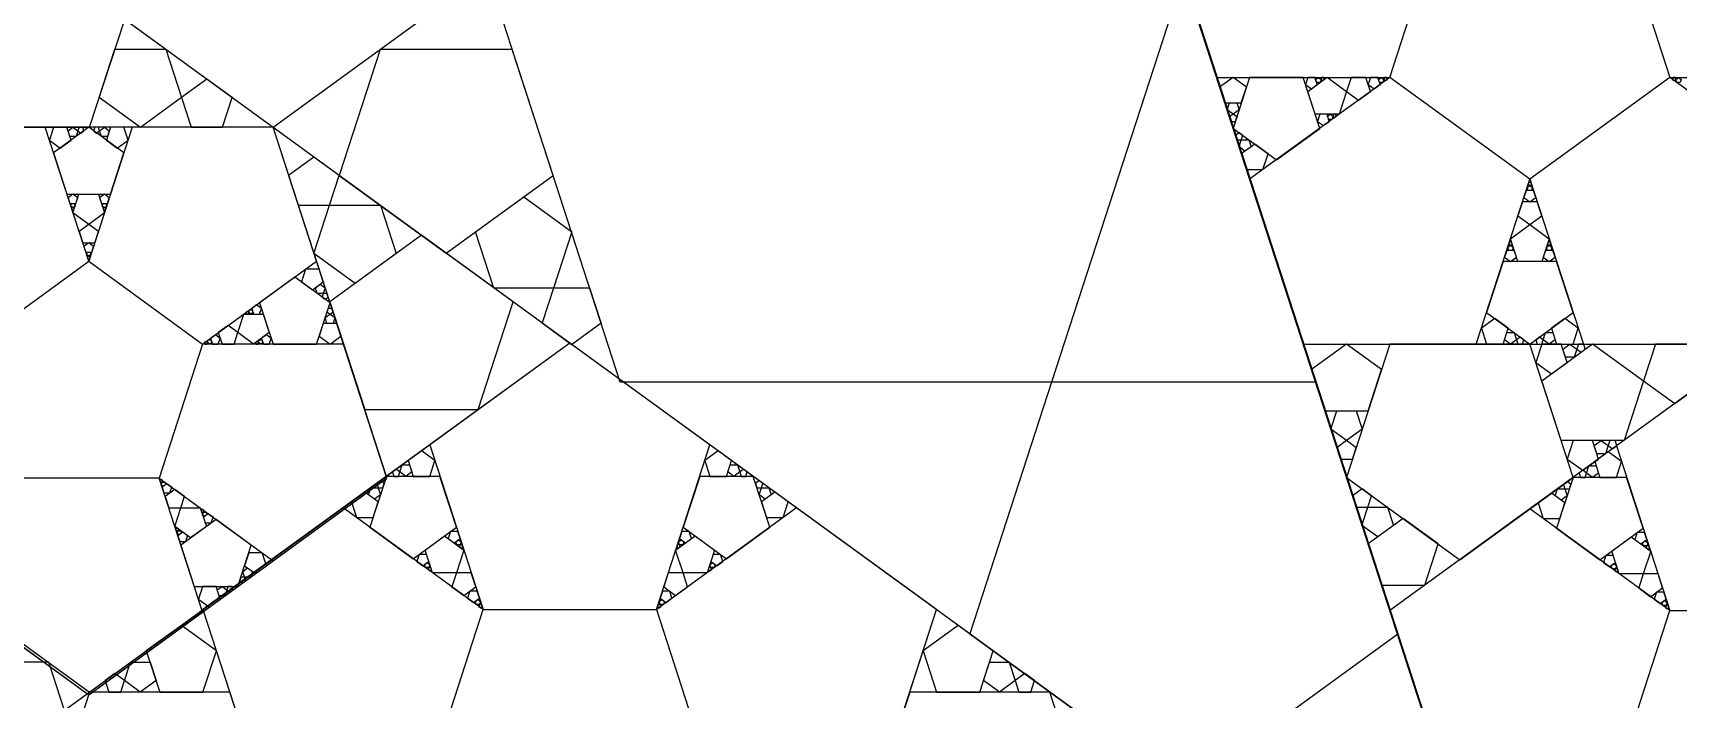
# Model space of a CAD drawing. Header units: inches. Extents: x -578 to 126, y -85 to 118.
# Drawn here: x -327.31 to -303.54, y 31.61 to 41.23 of the extents above; entities that cross this region are included whole.
import ezdxf

# ---------------------------------------------------------------- set-up
doc = ezdxf.new("R2010")
doc.units = ezdxf.units.IN
doc.header["$MEASUREMENT"] = 0
doc.layers.add('drawing', color=7, linetype='Continuous')

msp = doc.modelspace()

# ---------------------------------------------------------------- linework, layer by layer
for points in [[(-303.654, 40.585), (-305.679, 39.115), (-307.703, 40.585), (-306.93, 42.965), (-304.427, 42.965)], [(-328.146, 36.734), (-326.5, 37.93), (-324.855, 36.734), (-325.483, 34.799), (-327.517, 34.799)], [(-319.55, 29.048), (-321.574, 30.519), (-320.801, 32.899), (-318.298, 32.899), (-317.525, 30.519)], [(-301.152, 32.884), (-300.378, 30.504), (-302.403, 29.033), (-304.427, 30.504), (-303.654, 32.884)]]:
    msp.add_lwpolyline(points, close=True)
at = {"layer": 'drawing'}
for points in [[(-260.771, 26.668), (-246.895, 69.373), (-283.222, 95.766), (-319.55, 69.373), (-305.674, 26.668)], [(-260.771, 26.668), (-246.895, 69.373), (-283.222, 95.766), (-319.55, 69.373), (-305.674, 26.668)], [(-316.9, 61.217), (-330.775, 61.217), (-335.063, 48.021), (-323.837, 39.865), (-312.612, 48.021)], [(-305.674, 26.668), (-342.001, 53.061), (-378.328, 26.668), (-364.452, -16.037), (-319.55, -16.037)], [(-305.674, 26.668), (-342.001, 53.061), (-378.328, 26.668), (-364.452, -16.037), (-319.55, -16.037)], [(-297.103, 53.047), (-310.979, 42.965), (-305.679, 26.653), (-288.527, 26.653), (-283.227, 42.965)], [(-297.098, 53.061), (-310.974, 42.98), (-305.674, 26.668), (-288.523, 26.668), (-283.222, 42.98)], [(-300.378, 42.965), (-305.679, 46.816), (-310.979, 42.965), (-308.954, 36.735), (-302.403, 36.735)], [(-300.378, 42.965), (-305.679, 46.816), (-310.979, 42.965), (-308.954, 36.735), (-302.403, 36.735)], [(-310.663, 42.111), (-312.588, 36.185), (-318.82, 36.185), (-320.745, 42.111), (-315.704, 45.774)], [(-306.93, 42.965), (-308.954, 44.436), (-310.979, 42.965), (-310.205, 40.585), (-307.703, 40.585)], [(-303.654, 40.585), (-301.152, 40.585), (-300.378, 42.965), (-302.403, 44.436), (-304.427, 42.965)], [(-327.306, 42.385), (-328.631, 41.422), (-328.125, 39.865), (-326.487, 39.865), (-325.981, 41.422)], [(-325.385, 40.993), (-325.158, 40.294), (-325.753, 39.861), (-326.348, 40.294), (-326.121, 40.993)], [(-320.38, 40.988), (-322.291, 40.988), (-322.882, 39.17), (-321.336, 38.047), (-319.79, 39.17)], [(-324.793, 40.559), (-325.158, 40.294), (-325.018, 39.865), (-324.567, 39.865), (-324.428, 40.294)], [(-309.773, 40.445), (-309.966, 40.585), (-310.16, 40.445), (-310.086, 40.218), (-309.847, 40.218)], [(-309.727, 40.585), (-309.966, 39.85), (-309.341, 39.395), (-308.715, 39.85), (-308.954, 40.585)], [(-309.727, 40.585), (-309.966, 39.85), (-309.341, 39.395), (-308.715, 39.85), (-308.954, 40.585)], [(-307.703, 40.585), (-309.727, 39.115), (-308.954, 36.735), (-306.452, 36.735), (-305.679, 39.115)], [(-308.888, 40.585), (-308.921, 40.484), (-308.835, 40.421), (-308.749, 40.484), (-308.782, 40.585)], [(-308.607, 40.587), (-308.326, 40.383), (-308.434, 40.053), (-308.781, 40.053), (-308.888, 40.383)], [(-308.734, 40.586), (-308.695, 40.557), (-308.71, 40.512), (-308.758, 40.512), (-308.773, 40.557)], [(-308.686, 40.585), (-308.695, 40.557), (-308.672, 40.54), (-308.648, 40.557), (-308.657, 40.585)], [(-308.261, 40.585), (-308.326, 40.383), (-308.154, 40.258), (-307.982, 40.383), (-308.048, 40.585)], [(-307.982, 40.585), (-308.015, 40.484), (-307.928, 40.422), (-307.842, 40.484), (-307.875, 40.585)], [(-307.827, 40.586), (-307.789, 40.557), (-307.804, 40.512), (-307.851, 40.512), (-307.866, 40.557)], [(-307.78, 40.585), (-307.789, 40.557), (-307.765, 40.54), (-307.741, 40.557), (-307.75, 40.585)], [(-305.679, 39.115), (-304.905, 36.735), (-302.403, 36.735), (-301.63, 39.115), (-303.654, 40.585)], [(-303.592, 40.54), (-303.568, 40.557), (-303.577, 40.585), (-303.607, 40.585), (-303.616, 40.557)], [(-303.553, 40.512), (-303.568, 40.557), (-303.53, 40.586), (-303.491, 40.557), (-303.506, 40.512)], [(-309.88, 40.116), (-309.966, 40.053), (-310.053, 40.116), (-310.02, 40.218), (-309.913, 40.218)], [(-309.913, 40.014), (-309.966, 40.053), (-310.02, 40.014), (-309.999, 39.951), (-309.933, 39.951)], [(-308.715, 40.053), (-308.748, 39.951), (-308.662, 39.889), (-308.576, 39.951), (-308.609, 40.053)], [(-308.561, 40.053), (-308.522, 40.025), (-308.537, 39.979), (-308.585, 39.979), (-308.6, 40.025)], [(-308.513, 40.053), (-308.522, 40.025), (-308.499, 40.007), (-308.475, 40.025), (-308.484, 40.053)], [(-330.809, 34.799), (-326.5, 31.669), (-322.192, 34.799), (-323.837, 39.865), (-329.163, 39.865)], [(-322.2, 34.824), (-323.837, 39.865), (-329.137, 39.865), (-330.775, 34.824), (-326.487, 31.709)], [(-326.5, 37.93), (-327.129, 39.865), (-329.163, 39.865), (-329.792, 37.93), (-328.146, 36.734)], [(-327.009, 39.865), (-327.069, 39.68), (-326.912, 39.566), (-326.755, 39.68), (-326.815, 39.865)], [(-325.992, 39.495), (-326.5, 39.865), (-327.009, 39.495), (-326.815, 38.897), (-326.186, 38.897)], [(-325.992, 39.495), (-326.5, 39.865), (-327.009, 39.495), (-326.815, 38.897), (-326.186, 38.897)], [(-326.728, 39.865), (-326.657, 39.814), (-326.684, 39.731), (-326.771, 39.731), (-326.798, 39.814)], [(-326.64, 39.865), (-326.657, 39.814), (-326.614, 39.782), (-326.57, 39.814), (-326.587, 39.865)], [(-324.855, 36.734), (-323.209, 37.93), (-323.837, 39.865), (-325.872, 39.865), (-326.5, 37.93)], [(-326.387, 39.782), (-326.344, 39.814), (-326.36, 39.865), (-326.414, 39.865), (-326.43, 39.814)], [(-326.317, 39.731), (-326.344, 39.814), (-326.273, 39.865), (-326.203, 39.814), (-326.229, 39.731)], [(-326.089, 39.566), (-325.932, 39.68), (-325.992, 39.865), (-326.186, 39.865), (-326.246, 39.68)], [(-309.913, 39.686), (-309.847, 39.686), (-309.827, 39.749), (-309.88, 39.787), (-309.933, 39.749)], [(-309.88, 39.584), (-309.847, 39.686), (-309.74, 39.686), (-309.707, 39.584), (-309.794, 39.521)], [(-309.773, 39.255), (-309.534, 39.255), (-309.46, 39.482), (-309.654, 39.623), (-309.847, 39.482)], [(-323.472, 38.741), (-323.021, 38.741), (-322.882, 39.171), (-323.247, 39.436), (-323.612, 39.171)], [(-305.717, 38.996), (-305.679, 39.024), (-305.64, 38.996), (-305.655, 38.951), (-305.702, 38.951)], [(-305.702, 39.042), (-305.679, 39.024), (-305.655, 39.042), (-305.664, 39.069), (-305.693, 39.069)], [(-326.658, 38.846), (-326.728, 38.897), (-326.798, 38.846), (-326.771, 38.764), (-326.685, 38.764)], [(-326.697, 38.727), (-326.728, 38.704), (-326.76, 38.727), (-326.748, 38.764), (-326.709, 38.764)], [(-326.272, 38.629), (-326.5, 38.463), (-326.729, 38.629), (-326.641, 38.897), (-326.359, 38.897)], [(-326.203, 38.846), (-326.273, 38.897), (-326.343, 38.846), (-326.316, 38.764), (-326.229, 38.764)], [(-326.241, 38.727), (-326.273, 38.704), (-326.304, 38.727), (-326.292, 38.764), (-326.253, 38.764)], [(-319.521, 38.357), (-319.787, 37.54), (-320.645, 37.54), (-320.91, 38.357), (-320.216, 38.861)], [(-305.851, 38.584), (-305.678, 38.459), (-305.506, 38.584), (-305.572, 38.787), (-305.785, 38.787)], [(-305.765, 38.849), (-305.679, 38.787), (-305.592, 38.849), (-305.625, 38.951), (-305.732, 38.951)], [(-326.709, 38.69), (-326.728, 38.704), (-326.747, 38.69), (-326.74, 38.667), (-326.716, 38.667)], [(-326.253, 38.69), (-326.273, 38.704), (-326.292, 38.69), (-326.285, 38.667), (-326.261, 38.667)], [(-323.249, 38.042), (-323.021, 38.741), (-322.286, 38.741), (-322.058, 38.042), (-322.653, 37.61)], [(-326.36, 38.361), (-326.5, 38.463), (-326.64, 38.361), (-326.587, 38.196), (-326.414, 38.196)], [(-322.512, 35.787), (-320.875, 35.787), (-320.368, 37.344), (-321.693, 38.307), (-323.018, 37.344)], [(-305.959, 38.255), (-305.679, 38.459), (-305.398, 38.255), (-305.505, 37.925), (-305.852, 37.925)], [(-326.43, 38.145), (-326.5, 38.196), (-326.57, 38.145), (-326.544, 38.063), (-326.457, 38.063)], [(-326.469, 38.026), (-326.5, 38.003), (-326.532, 38.026), (-326.52, 38.063), (-326.481, 38.063)], [(-306.045, 37.987), (-305.959, 37.925), (-305.872, 37.987), (-305.905, 38.088), (-306.012, 38.088)], [(-305.997, 38.134), (-305.959, 38.162), (-305.92, 38.134), (-305.935, 38.088), (-305.983, 38.088)], [(-305.982, 38.179), (-305.959, 38.162), (-305.935, 38.179), (-305.944, 38.207), (-305.973, 38.207)], [(-305.485, 37.987), (-305.398, 37.925), (-305.312, 37.987), (-305.345, 38.088), (-305.452, 38.088)], [(-305.437, 38.134), (-305.398, 38.162), (-305.36, 38.134), (-305.374, 38.088), (-305.422, 38.088)], [(-305.422, 38.179), (-305.398, 38.162), (-305.375, 38.179), (-305.384, 38.207), (-305.413, 38.207)], [(-326.481, 37.989), (-326.5, 38.003), (-326.52, 37.989), (-326.512, 37.967), (-326.488, 37.967)], [(-323.172, 37.816), (-323.366, 37.816), (-323.426, 37.631), (-323.269, 37.517), (-323.112, 37.631)], [(-306.304, 37.189), (-305.679, 36.735), (-305.053, 37.189), (-305.292, 37.925), (-306.065, 37.925)], [(-306.304, 37.189), (-305.679, 36.735), (-305.053, 37.189), (-305.292, 37.925), (-306.065, 37.925)], [(-323.209, 36.734), (-323.014, 37.332), (-323.523, 37.701), (-324.032, 37.332), (-323.837, 36.734)], [(-323.209, 36.734), (-323.014, 37.332), (-323.523, 37.701), (-324.032, 37.332), (-323.837, 36.734)], [(-323.084, 37.548), (-323.111, 37.465), (-323.198, 37.465), (-323.225, 37.548), (-323.155, 37.599)], [(-323.058, 37.465), (-323.111, 37.465), (-323.128, 37.414), (-323.084, 37.383), (-323.041, 37.414)], [(-319.26, 37.54), (-319.787, 37.54), (-319.949, 37.04), (-319.523, 36.73), (-319.097, 37.04)], [(-324.119, 36.733), (-324.348, 36.899), (-324.26, 37.167), (-323.978, 37.167), (-323.891, 36.899)], [(-324.196, 37.167), (-324.188, 37.19), (-324.208, 37.204), (-324.227, 37.19), (-324.22, 37.167)], [(-324.157, 37.167), (-324.188, 37.19), (-324.176, 37.227), (-324.138, 37.227), (-324.126, 37.19)], [(-324.032, 37.167), (-324.005, 37.25), (-324.075, 37.3), (-324.145, 37.25), (-324.118, 37.167)], [(-323.085, 37.116), (-323.014, 37.167), (-322.944, 37.116), (-322.971, 37.033), (-323.058, 37.033)], [(-323.058, 37.199), (-323.014, 37.167), (-322.971, 37.199), (-322.988, 37.25), (-323.041, 37.25)], [(-306.185, 37.102), (-306.378, 36.962), (-306.304, 36.735), (-306.065, 36.735), (-305.991, 36.962)], [(-305.053, 36.735), (-304.979, 36.962), (-305.172, 37.102), (-305.366, 36.962), (-305.292, 36.735)], [(-324.628, 36.734), (-324.601, 36.816), (-324.671, 36.867), (-324.741, 36.816), (-324.714, 36.734)], [(-324.401, 36.734), (-324.348, 36.899), (-324.488, 37.001), (-324.628, 36.899), (-324.574, 36.734)], [(-323.891, 36.734), (-323.864, 36.816), (-323.934, 36.867), (-324.004, 36.816), (-323.977, 36.734)], [(-323.172, 36.848), (-323.014, 36.734), (-322.857, 36.848), (-322.917, 37.033), (-323.112, 37.033)], [(-305.904, 36.899), (-305.871, 36.797), (-305.958, 36.734), (-306.045, 36.797), (-306.012, 36.899)], [(-305.399, 36.734), (-305.486, 36.797), (-305.453, 36.899), (-305.345, 36.899), (-305.312, 36.797)], [(-328.125, 10.356), (-310.974, 10.356), (-305.674, 26.668), (-319.55, 36.749), (-333.425, 26.668)], [(-319.55, 36.749), (-333.425, 26.668), (-328.125, 10.356), (-310.974, 10.356), (-305.674, 26.668)], [(-325.483, 34.799), (-323.837, 33.604), (-322.192, 34.799), (-322.82, 36.734), (-324.855, 36.734)], [(-316.274, 26.668), (-314.249, 32.899), (-319.55, 36.749), (-324.85, 32.899), (-322.825, 26.668)], [(-316.274, 26.668), (-314.249, 32.899), (-319.55, 36.749), (-324.85, 32.899), (-322.825, 26.668)], [(-324.792, 36.734), (-324.785, 36.757), (-324.804, 36.771), (-324.823, 36.757), (-324.816, 36.734)], [(-324.753, 36.734), (-324.785, 36.757), (-324.773, 36.794), (-324.734, 36.794), (-324.722, 36.757)], [(-324.055, 36.734), (-324.048, 36.757), (-324.067, 36.771), (-324.086, 36.757), (-324.079, 36.734)], [(-324.016, 36.734), (-324.048, 36.757), (-324.036, 36.794), (-323.997, 36.794), (-323.985, 36.757)], [(-318.298, 32.899), (-317.525, 35.279), (-319.55, 36.749), (-321.574, 35.279), (-320.801, 32.899)], [(-307.822, 36.367), (-308.329, 36.735), (-308.835, 36.367), (-308.641, 35.772), (-308.016, 35.772)], [(-307.703, 36.735), (-308.329, 34.809), (-306.691, 33.619), (-305.053, 34.809), (-305.679, 36.735)], [(-307.703, 36.735), (-308.329, 34.809), (-306.691, 33.619), (-305.053, 34.809), (-305.679, 36.735)], [(-302.403, 36.735), (-307.703, 32.884), (-305.679, 26.653), (-299.127, 26.653), (-297.103, 32.884)], [(-302.403, 36.735), (-307.703, 32.884), (-305.679, 26.653), (-299.127, 26.653), (-297.103, 32.884)], [(-305.818, 36.836), (-305.871, 36.797), (-305.851, 36.735), (-305.785, 36.735), (-305.765, 36.797)], [(-305.506, 36.735), (-305.486, 36.797), (-305.539, 36.836), (-305.592, 36.797), (-305.572, 36.735)], [(-305.506, 36.735), (-305.592, 36.469), (-305.367, 36.306), (-305.141, 36.469), (-305.227, 36.735)], [(-304.771, 36.739), (-304.035, 36.204), (-304.316, 35.34), (-305.225, 35.34), (-305.506, 36.204)], [(-305.102, 36.735), (-305.001, 36.662), (-305.04, 36.543), (-305.165, 36.543), (-305.204, 36.662)], [(-304.977, 36.735), (-305.001, 36.662), (-304.939, 36.616), (-304.877, 36.662), (-304.9, 36.735)], [(-301.152, 32.884), (-300.378, 35.264), (-302.403, 36.735), (-304.427, 35.264), (-303.654, 32.884)], [(-303.863, 36.735), (-304.035, 36.204), (-303.584, 35.876), (-303.133, 36.204), (-303.305, 36.735)], [(-308.765, 36.185), (-312.588, 36.185), (-313.77, 32.548), (-310.677, 30.301), (-307.584, 32.548)], [(-308.101, 35.505), (-308.329, 35.34), (-308.556, 35.505), (-308.469, 35.772), (-308.188, 35.772)], [(-321.574, 34.824), (-321.5, 35.051), (-321.693, 35.192), (-321.887, 35.051), (-321.813, 34.824)], [(-317.406, 35.192), (-317.599, 35.051), (-317.525, 34.824), (-317.286, 34.824), (-317.212, 35.051)], [(-308.189, 35.238), (-308.329, 35.34), (-308.468, 35.238), (-308.415, 35.074), (-308.242, 35.074)], [(-305.053, 35.34), (-305.139, 35.074), (-304.914, 34.911), (-304.688, 35.074), (-304.774, 35.34)], [(-304.649, 35.34), (-304.548, 35.267), (-304.586, 35.148), (-304.712, 35.148), (-304.75, 35.267)], [(-304.524, 35.34), (-304.548, 35.267), (-304.486, 35.221), (-304.423, 35.267), (-304.447, 35.34)], [(-321.92, 34.824), (-322.007, 34.887), (-321.974, 34.989), (-321.866, 34.989), (-321.833, 34.887)], [(-317.125, 34.989), (-317.092, 34.887), (-317.179, 34.824), (-317.266, 34.887), (-317.233, 34.989)], [(-304.773, 34.809), (-304.86, 34.872), (-304.827, 34.974), (-304.72, 34.974), (-304.687, 34.872)], [(-304.427, 34.809), (-304.354, 35.037), (-304.547, 35.177), (-304.74, 35.037), (-304.666, 34.809)], [(-327.517, 34.799), (-328.146, 32.865), (-326.5, 31.669), (-324.855, 32.865), (-325.483, 34.799)], [(-325.464, 34.74), (-325.44, 34.74), (-325.433, 34.763), (-325.452, 34.777), (-325.471, 34.763)], [(-325.452, 34.703), (-325.44, 34.74), (-325.401, 34.74), (-325.389, 34.703), (-325.421, 34.68)], [(-325.413, 34.584), (-325.327, 34.584), (-325.3, 34.666), (-325.37, 34.717), (-325.44, 34.666)], [(-321.426, 34.824), (-322.2, 34.824), (-322.439, 34.089), (-321.813, 33.634), (-321.187, 34.089)], [(-321.426, 34.824), (-322.2, 34.824), (-322.439, 34.089), (-321.813, 33.634), (-321.187, 34.089)], [(-322.339, 34.723), (-322.319, 34.66), (-322.253, 34.66), (-322.232, 34.723), (-322.286, 34.761)], [(-322.027, 34.824), (-322.007, 34.887), (-322.06, 34.925), (-322.113, 34.887), (-322.093, 34.824)], [(-316.661, 34.089), (-316.899, 34.824), (-317.673, 34.824), (-317.912, 34.089), (-317.286, 33.634)], [(-316.661, 34.089), (-316.899, 34.824), (-317.673, 34.824), (-317.912, 34.089), (-317.286, 33.634)], [(-317.039, 34.925), (-317.092, 34.887), (-317.072, 34.824), (-317.006, 34.824), (-316.986, 34.887)], [(-316.846, 34.66), (-316.78, 34.66), (-316.76, 34.723), (-316.813, 34.761), (-316.867, 34.723)], [(-304.28, 34.809), (-305.053, 34.809), (-305.292, 34.074), (-304.666, 33.619), (-304.041, 34.074)], [(-305.192, 34.708), (-305.172, 34.645), (-305.106, 34.645), (-305.086, 34.708), (-305.139, 34.747)], [(-304.881, 34.809), (-304.86, 34.872), (-304.914, 34.911), (-304.967, 34.872), (-304.946, 34.809)], [(-325.343, 34.368), (-325.17, 34.368), (-325.116, 34.533), (-325.256, 34.635), (-325.397, 34.533)], [(-322.706, 34.456), (-322.632, 34.229), (-322.393, 34.229), (-322.319, 34.456), (-322.512, 34.597)], [(-322.426, 34.66), (-322.319, 34.66), (-322.285, 34.558), (-322.372, 34.495), (-322.459, 34.558)], [(-316.814, 34.558), (-316.78, 34.66), (-316.673, 34.66), (-316.64, 34.558), (-316.727, 34.495)], [(-316.706, 34.229), (-316.467, 34.229), (-316.393, 34.456), (-316.587, 34.597), (-316.78, 34.456)], [(-308.189, 34.38), (-308.017, 34.38), (-307.964, 34.544), (-308.103, 34.645), (-308.242, 34.544)], [(-305.559, 34.442), (-305.485, 34.214), (-305.246, 34.214), (-305.172, 34.442), (-305.366, 34.582)], [(-305.279, 34.645), (-305.172, 34.645), (-305.139, 34.543), (-305.226, 34.48), (-305.312, 34.543)], [(-325.257, 34.1), (-325.17, 34.368), (-324.888, 34.368), (-324.8, 34.1), (-325.029, 33.934)], [(-324.868, 34.307), (-324.844, 34.307), (-324.836, 34.329), (-324.856, 34.343), (-324.875, 34.329)], [(-324.856, 34.27), (-324.844, 34.307), (-324.805, 34.307), (-324.793, 34.27), (-324.824, 34.247)], [(-320.801, 32.899), (-322.825, 34.37), (-324.85, 32.899), (-324.076, 30.519), (-321.574, 30.519)], [(-324.817, 34.151), (-324.73, 34.151), (-324.704, 34.233), (-324.774, 34.284), (-324.844, 34.233)], [(-317.525, 30.519), (-315.023, 30.519), (-314.249, 32.899), (-316.274, 34.37), (-318.298, 32.899)], [(-308.104, 34.113), (-308.017, 34.38), (-307.736, 34.38), (-307.649, 34.113), (-307.876, 33.948)], [(-303.654, 32.884), (-305.679, 34.355), (-307.703, 32.884), (-306.93, 30.504), (-304.427, 30.504)], [(-325.236, 34.039), (-325.212, 34.039), (-325.205, 34.062), (-325.224, 34.076), (-325.243, 34.062)], [(-325.224, 34.002), (-325.212, 34.039), (-325.173, 34.039), (-325.161, 34.002), (-325.193, 33.979)], [(-325.185, 33.883), (-325.099, 33.883), (-325.072, 33.965), (-325.142, 34.016), (-325.212, 33.965)], [(-324.975, 33.234), (-324.346, 33.234), (-324.152, 33.832), (-324.66, 34.201), (-325.169, 33.832)], [(-324.975, 33.234), (-324.346, 33.234), (-324.152, 33.832), (-324.66, 34.201), (-325.169, 33.832)], [(-321.167, 34.026), (-321.274, 34.026), (-321.306, 33.925), (-321.22, 33.862), (-321.134, 33.925)], [(-317.793, 33.925), (-317.826, 34.026), (-317.932, 34.026), (-317.965, 33.925), (-317.879, 33.862)], [(-307.822, 33.252), (-307.197, 33.252), (-307.004, 33.847), (-307.51, 34.214), (-308.016, 33.847)], [(-304.02, 34.011), (-304.127, 34.011), (-304.16, 33.91), (-304.074, 33.847), (-303.987, 33.91)], [(-321.079, 33.759), (-321.186, 33.429), (-321.533, 33.429), (-321.641, 33.759), (-321.36, 33.963)], [(-321.119, 33.879), (-321.134, 33.834), (-321.182, 33.834), (-321.197, 33.879), (-321.158, 33.907)], [(-321.105, 33.834), (-321.134, 33.834), (-321.143, 33.806), (-321.119, 33.789), (-321.096, 33.806)], [(-317.566, 33.429), (-317.913, 33.429), (-318.02, 33.759), (-317.739, 33.963), (-317.458, 33.759)], [(-317.956, 33.806), (-317.965, 33.834), (-317.994, 33.834), (-318.004, 33.806), (-317.98, 33.789)], [(-317.917, 33.834), (-317.965, 33.834), (-317.98, 33.879), (-317.941, 33.907), (-317.903, 33.879)], [(-303.932, 33.745), (-304.039, 33.414), (-304.387, 33.414), (-304.494, 33.745), (-304.213, 33.949)], [(-303.973, 33.865), (-303.987, 33.819), (-304.035, 33.819), (-304.05, 33.865), (-304.011, 33.893)], [(-303.958, 33.819), (-303.987, 33.819), (-303.996, 33.791), (-303.973, 33.774), (-303.949, 33.791)], [(-323.934, 33.533), (-323.995, 33.718), (-324.189, 33.718), (-324.249, 33.533), (-324.092, 33.419)], [(-321.62, 33.697), (-321.727, 33.697), (-321.76, 33.595), (-321.674, 33.533), (-321.587, 33.595)], [(-321.572, 33.55), (-321.587, 33.505), (-321.635, 33.505), (-321.65, 33.55), (-321.611, 33.578)], [(-317.464, 33.505), (-317.512, 33.505), (-317.527, 33.55), (-317.488, 33.578), (-317.449, 33.55)], [(-317.339, 33.595), (-317.372, 33.697), (-317.479, 33.697), (-317.512, 33.595), (-317.426, 33.533)], [(-304.474, 33.682), (-304.58, 33.682), (-304.613, 33.581), (-304.527, 33.518), (-304.441, 33.581)], [(-304.426, 33.535), (-304.441, 33.49), (-304.488, 33.49), (-304.503, 33.535), (-304.464, 33.563)], [(-324.233, 33.316), (-324.249, 33.367), (-324.303, 33.367), (-324.319, 33.316), (-324.276, 33.285)], [(-324.162, 33.367), (-324.249, 33.367), (-324.276, 33.45), (-324.206, 33.502), (-324.135, 33.45)], [(-321.558, 33.505), (-321.587, 33.505), (-321.596, 33.477), (-321.573, 33.459), (-321.549, 33.477)], [(-320.973, 33.429), (-321.186, 33.429), (-321.252, 33.226), (-321.08, 33.101), (-320.907, 33.226)], [(-317.847, 33.226), (-317.913, 33.429), (-318.126, 33.429), (-318.192, 33.226), (-318.02, 33.101)], [(-317.503, 33.477), (-317.512, 33.505), (-317.541, 33.505), (-317.55, 33.477), (-317.527, 33.459)], [(-304.411, 33.49), (-304.441, 33.49), (-304.45, 33.462), (-304.426, 33.445), (-304.402, 33.462)], [(-303.826, 33.414), (-304.039, 33.414), (-304.105, 33.212), (-303.933, 33.086), (-303.761, 33.212)], [(-324.855, 33.234), (-324.915, 33.049), (-324.757, 32.935), (-324.6, 33.049), (-324.66, 33.234)], [(-324.573, 33.234), (-324.503, 33.183), (-324.53, 33.1), (-324.617, 33.1), (-324.644, 33.183)], [(-324.486, 33.234), (-324.503, 33.183), (-324.459, 33.152), (-324.416, 33.183), (-324.432, 33.234)], [(-320.887, 33.164), (-320.993, 33.164), (-321.026, 33.063), (-320.94, 33), (-320.854, 33.063)], [(-320.839, 33.017), (-320.854, 32.972), (-320.902, 32.972), (-320.916, 33.017), (-320.878, 33.045)], [(-318.197, 32.972), (-318.245, 32.972), (-318.26, 33.017), (-318.221, 33.045), (-318.183, 33.017)], [(-318.073, 33.063), (-318.106, 33.164), (-318.212, 33.164), (-318.245, 33.063), (-318.159, 33)], [(-303.74, 33.149), (-303.847, 33.149), (-303.88, 33.048), (-303.793, 32.985), (-303.707, 33.048)], [(-320.824, 32.972), (-320.854, 32.972), (-320.863, 32.944), (-320.839, 32.927), (-320.815, 32.944)], [(-318.236, 32.944), (-318.245, 32.972), (-318.275, 32.972), (-318.284, 32.944), (-318.26, 32.927)], [(-303.692, 33.002), (-303.707, 32.957), (-303.755, 32.957), (-303.77, 33.002), (-303.731, 33.031)], [(-303.678, 32.957), (-303.707, 32.957), (-303.716, 32.929), (-303.692, 32.912), (-303.669, 32.929)], [(-324.85, 31.709), (-324.656, 32.304), (-325.162, 32.671), (-325.669, 32.304), (-325.475, 31.709)], [(-313.937, 32.671), (-314.443, 32.304), (-314.249, 31.709), (-313.624, 31.709), (-313.431, 32.304)], [(-326.852, 31.444), (-327.078, 32.138), (-327.808, 32.138), (-328.033, 31.444), (-327.443, 31.014)], [(-325.756, 31.707), (-325.983, 31.873), (-325.896, 32.14), (-325.615, 32.14), (-325.528, 31.873)], [(-313.203, 32.14), (-313.116, 31.873), (-313.343, 31.708), (-313.571, 31.873), (-313.484, 32.14)], [(-326.036, 31.709), (-325.983, 31.873), (-326.122, 31.974), (-326.262, 31.873), (-326.209, 31.709)], [(-312.977, 31.974), (-313.116, 31.873), (-313.063, 31.709), (-312.89, 31.709), (-312.837, 31.873)], [(-324.463, 31.709), (-326.487, 31.709), (-327.113, 29.783), (-325.475, 28.593), (-323.837, 29.783)], [(-311.986, 29.783), (-312.612, 31.709), (-314.636, 31.709), (-315.262, 29.783), (-313.624, 28.593)], [(-311.986, 29.783), (-312.612, 31.709), (-314.636, 31.709), (-315.262, 29.783), (-313.624, 28.593)]]:
    msp.add_lwpolyline(points, close=True, dxfattribs=at)

doc.saveas('drawing.dxf')
